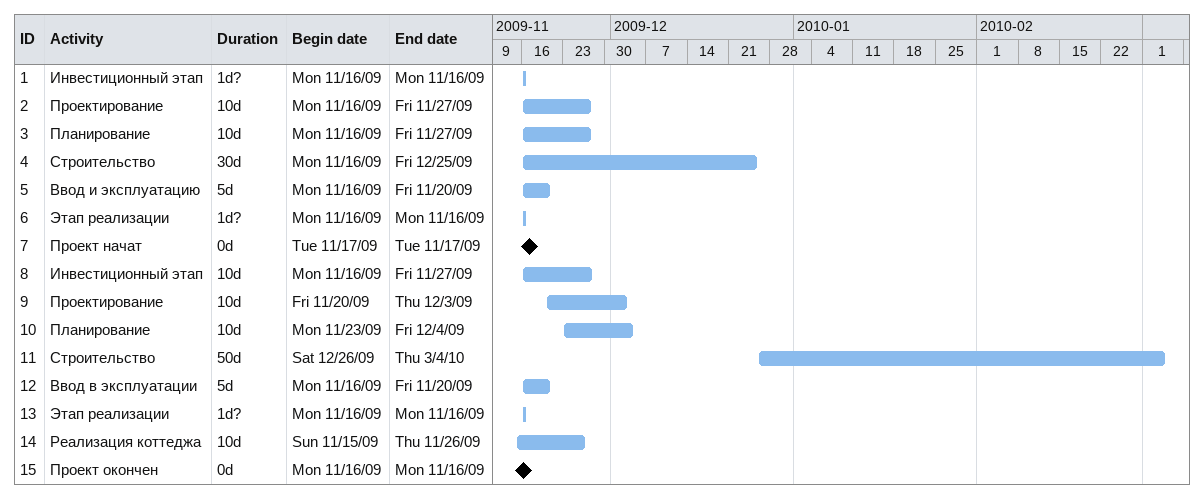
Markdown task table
| ID | Task | Duration | Start | Finish |
|---|---|---|---|---|
| 1 | Инвестиционный этап | 1d? | 2009-11-16 | 2009-11-16 |
| 2 | Проектирование | 10d | 2009-11-16 | 2009-11-27 |
| 3 | Планирование | 10d | 2009-11-16 | 2009-11-27 |
| 4 | Строительство | 30d | 2009-11-16 | 2009-12-25 |
| 5 | Ввод и эксплуатацию | 5d | 2009-11-16 | 2009-11-20 |
| 6 | Этап реализации | 1d? | 2009-11-16 | 2009-11-16 |
| 7 | Проект начат | 0d | 2009-11-17 | 2009-11-17 |
| 8 | Инвестиционный этап | 10d | 2009-11-16 | 2009-11-27 |
| 9 | Проектирование | 10d | 2009-11-20 | 2009-12-03 |
| 10 | Планирование | 10d | 2009-11-23 | 2009-12-04 |
| 11 | Строительство | 50d | 2009-12-26 | 2010-03-04 |
| 12 | Ввод в эксплуатации | 5d | 2009-11-16 | 2009-11-20 |
| 13 | Этап реализации | 1d? | 2009-11-16 | 2009-11-16 |
| 14 | Реализация коттеджа | 10d | 2009-11-15 | 2009-11-26 |
| 15 | Проект окончен | 0d | 2009-11-16 | 2009-11-16 |
